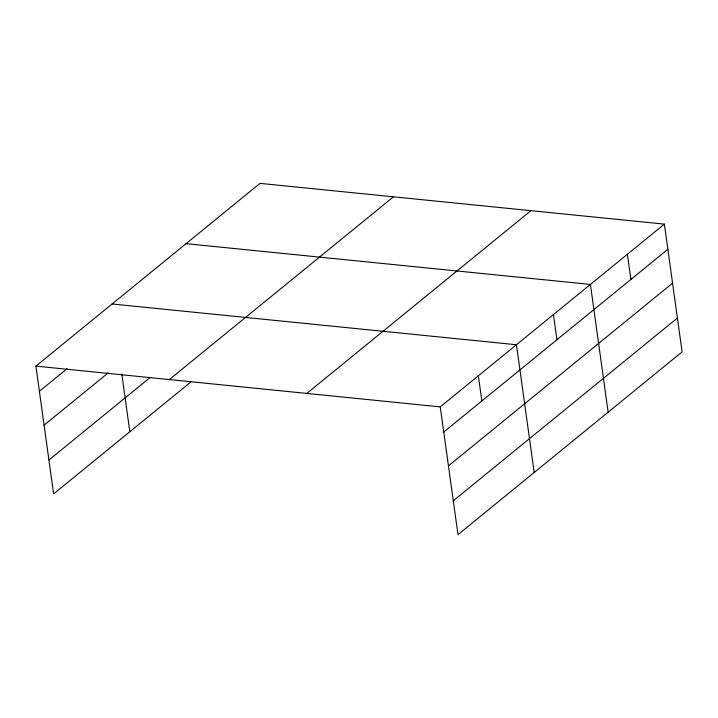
<?xml version="1.0" encoding="UTF-8"?>
<svg xmlns="http://www.w3.org/2000/svg" width="718" height="718" viewBox="0 0 718 718"><rect width="100%" height="100%" fill="white"/><g stroke="black" fill="none" stroke-linecap="round" stroke-linejoin="round"><path stroke-width="1.08" d="M190.88 381.958L53.626 493.876L35.9 366.117L260.006 183.368L664.374 224.124L682.1 351.883L457.994 534.632L440.26 406.873L664.374 224.124M39.391 391.292L67.097 368.693M44.094 425.146L108.167 372.893M48.932 460.023L150.071 377.551M169.34 379.562L393.446 196.813M306.819 393.419L530.934 210.67M443.751 432.039L667.866 249.29M448.454 465.892L672.56 283.152M453.291 500.778L677.406 318.029M186.052 243.671L590.411 284.427L608.146 412.186M112.098 303.983L516.457 344.739L534.183 472.498M35.9 366.117L440.26 406.873M627.397 254.271L630.889 279.446M553.434 314.583L556.935 339.758M478.359 375.801L481.85 400.976M121.8 373.907L129.823 431.742"/></g></svg>
